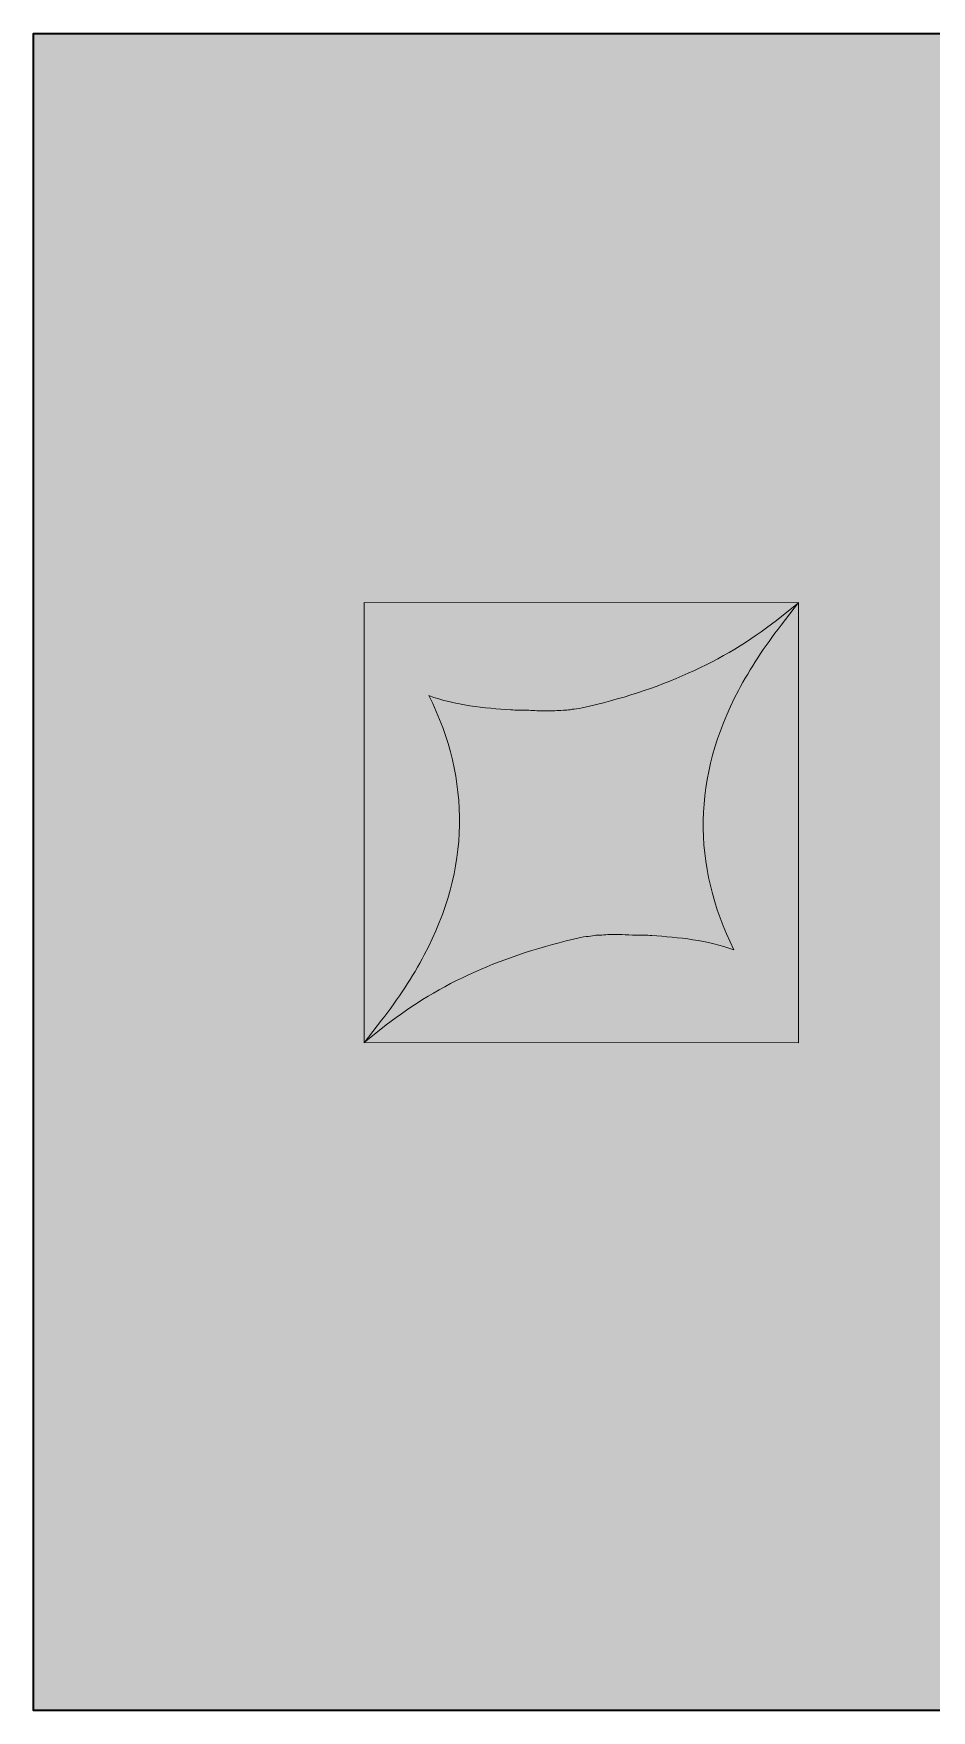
# Model space of a CAD drawing. Header units: centimetres. Extents: x -8 to 123, y -18 to 6.
# Drawn here: x 62.92 to 66.85, y -10.38 to -3.04 of the extents above; entities that cross this region are included whole.
import ezdxf

# ---------------------------------------------------------------- set-up
doc = ezdxf.new("R2010")
doc.units = ezdxf.units.CM
doc.header["$MEASUREMENT"] = 0
doc.layers.add('Layer 1', color=7, linetype='Continuous', lineweight=0)

msp = doc.modelspace()

# ---------------------------------------------------------------- hatches: boundary and pattern name
at = {"layer": 'Layer 1', "true_color": 0xf8f8f8, "transparency": 33554687}
h = msp.add_hatch(color=7, dxfattribs=at)
h.dxf.hatch_style = 2
h.paths.add_polyline_path([(75.8993, -10.384), (62.9248, -10.384), (62.9248, -3.0446), (75.8993, -3.0446)])
h = msp.add_hatch(color=7, dxfattribs=at)
h.dxf.hatch_style = 2
edge = h.paths.add_edge_path()
edge.add_spline(control_points=[(66.1752, -5.6132), (65.9459, -5.7936), (65.66, -5.9222), (65.3255, -5.9955), (65.3255, -5.9955), (65.3121, -5.9986), (65.3121, -5.9986), (65.2957, -6.0003), (65.2847, -6.0015), (65.2724, -6.004), (65.2627, -6.0058), (65.2551, -6.0062), (65.2435, -6.0062), (65.2435, -6.0062), (65.2319, -6.007), (65.2319, -6.007), (65.2102, -6.0085), (65.1856, -6.01), (65.1565, -6.0089), (65.1383, -6.009), (65.1171, -6.0079), (65.092, -6.0066), (65.092, -6.0066), (65.0818, -6.0061), (65.0818, -6.0061), (65.0614, -6.0076), (65.036, -6.0062), (65.0136, -6.0047), (64.8984, -5.9967), (64.7688, -5.9845), (64.6544, -5.9425), (64.8398, -6.3124), (64.8332, -6.7033), (64.6346, -7.0768), (64.5828, -7.174), (64.5217, -7.2676), (64.4476, -7.3632), (64.4476, -7.3632), (64.371, -7.462), (64.371, -7.462), (64.371, -7.462), (64.371, -5.5351), (64.371, -5.5351), (64.371, -5.5351), (66.2726, -5.5366), (66.2726, -5.5366), (66.2726, -5.5366), (66.1752, -5.6132), (66.1752, -5.6132)], knot_values=[0, 0, 0, 0, 1, 1, 1, 2, 2, 2, 3, 3, 3, 4, 4, 4, 5, 5, 5, 6, 6, 6, 7, 7, 7, 8, 8, 8, 9, 9, 9, 10, 10, 10, 11, 11, 11, 12, 12, 12, 13, 13, 13, 14, 14, 14, 15, 15, 15, 16, 16, 16, 16], degree=3, periodic=0)
h = msp.add_hatch(color=7, dxfattribs=at)
h.dxf.hatch_style = 2
edge = h.paths.add_edge_path()
edge.add_spline(control_points=[(66.2726, -7.462), (66.2726, -7.462), (64.371, -7.4604), (64.371, -7.4604), (64.371, -7.4604), (64.4684, -7.3838), (64.4684, -7.3838), (64.6976, -7.2035), (64.9835, -7.0749), (65.318, -7.0016), (65.318, -7.0016), (65.3315, -6.9984), (65.3315, -6.9984), (65.3478, -6.9968), (65.3588, -6.9956), (65.371, -6.9931), (65.3809, -6.9912), (65.3886, -6.9909), (65.4002, -6.9909), (65.4002, -6.9909), (65.411, -6.9901), (65.411, -6.9901), (65.4336, -6.9886), (65.4581, -6.987), (65.4871, -6.9882), (65.5038, -6.9881), (65.5231, -6.9891), (65.5454, -6.9901), (65.5454, -6.9901), (65.5618, -6.9909), (65.5618, -6.9909), (65.5823, -6.9895), (65.6076, -6.9909), (65.63, -6.9924), (65.7452, -7.0003), (65.8748, -7.0126), (65.9892, -7.0545), (65.8038, -6.6846), (65.8104, -6.2937), (66.009, -5.9203), (66.0609, -5.823), (66.122, -5.7293), (66.196, -5.6338), (66.196, -5.6338), (66.2726, -5.5351), (66.2726, -5.5351), (66.2726, -5.5351), (66.2726, -7.462), (66.2726, -7.462)], knot_values=[0, 0, 0, 0, 1, 1, 1, 2, 2, 2, 3, 3, 3, 4, 4, 4, 5, 5, 5, 6, 6, 6, 7, 7, 7, 8, 8, 8, 9, 9, 9, 10, 10, 10, 11, 11, 11, 12, 12, 12, 13, 13, 13, 14, 14, 14, 15, 15, 15, 16, 16, 16, 16], degree=3, periodic=0)

# ---------------------------------------------------------------- linework, layer by layer
at = {"layer": 'Layer 1', "color": 18, "lineweight": 35, "true_color": 0x000000}
msp.add_lwpolyline([(75.8993, -10.384), (62.9248, -10.384), (62.9248, -3.0446), (75.8993, -3.0446)], close=True, dxfattribs=at)
at = {"layer": 'Layer 1'}
for points in [[(66.1752, -5.6132), (65.9459, -5.7936), (65.66, -5.9222), (65.3255, -5.9955), (65.3255, -5.9955), (65.3121, -5.9986), (65.3121, -5.9986), (65.2957, -6.0003), (65.2847, -6.0015), (65.2724, -6.004), (65.2627, -6.0058), (65.2551, -6.0062), (65.2435, -6.0062), (65.2435, -6.0062), (65.2319, -6.007), (65.2319, -6.007), (65.2102, -6.0085), (65.1856, -6.01), (65.1565, -6.0089), (65.1383, -6.009), (65.1171, -6.0079), (65.092, -6.0066), (65.092, -6.0066), (65.0818, -6.0061), (65.0818, -6.0061), (65.0614, -6.0076), (65.036, -6.0062), (65.0136, -6.0047), (64.8984, -5.9967), (64.7688, -5.9845), (64.6544, -5.9425), (64.8398, -6.3124), (64.8332, -6.7033), (64.6346, -7.0768), (64.5828, -7.174), (64.5217, -7.2676), (64.4476, -7.3632), (64.4476, -7.3632), (64.371, -7.462), (64.371, -7.462), (64.371, -7.462), (64.371, -5.5351), (64.371, -5.5351), (64.371, -5.5351), (66.2726, -5.5366), (66.2726, -5.5366), (66.2726, -5.5366), (66.1752, -5.6132), (66.1752, -5.6132)], [(66.2726, -7.462), (66.2726, -7.462), (64.371, -7.4604), (64.371, -7.4604), (64.371, -7.4604), (64.4684, -7.3838), (64.4684, -7.3838), (64.6976, -7.2035), (64.9835, -7.0749), (65.318, -7.0016), (65.318, -7.0016), (65.3315, -6.9984), (65.3315, -6.9984), (65.3478, -6.9968), (65.3588, -6.9956), (65.371, -6.9931), (65.3809, -6.9912), (65.3886, -6.9909), (65.4002, -6.9909), (65.4002, -6.9909), (65.411, -6.9901), (65.411, -6.9901), (65.4336, -6.9886), (65.4581, -6.987), (65.4871, -6.9882), (65.5038, -6.9881), (65.5231, -6.9891), (65.5454, -6.9901), (65.5454, -6.9901), (65.5618, -6.9909), (65.5618, -6.9909), (65.5823, -6.9895), (65.6076, -6.9909), (65.63, -6.9924), (65.7452, -7.0003), (65.8748, -7.0126), (65.9892, -7.0545), (65.8038, -6.6846), (65.8104, -6.2937), (66.009, -5.9203), (66.0609, -5.823), (66.122, -5.7293), (66.196, -5.6338), (66.196, -5.6338), (66.2726, -5.5351), (66.2726, -5.5351), (66.2726, -5.5351), (66.2726, -7.462), (66.2726, -7.462)]]:
    msp.add_open_spline(points, degree=3, knots=[0, 0, 0, 0, 1, 1, 1, 2, 2, 2, 3, 3, 3, 4, 4, 4, 5, 5, 5, 6, 6, 6, 7, 7, 7, 8, 8, 8, 9, 9, 9, 10, 10, 10, 11, 11, 11, 12, 12, 12, 13, 13, 13, 14, 14, 14, 15, 15, 15, 16, 16, 16, 16], dxfattribs=at)

doc.saveas('drawing.dxf')
